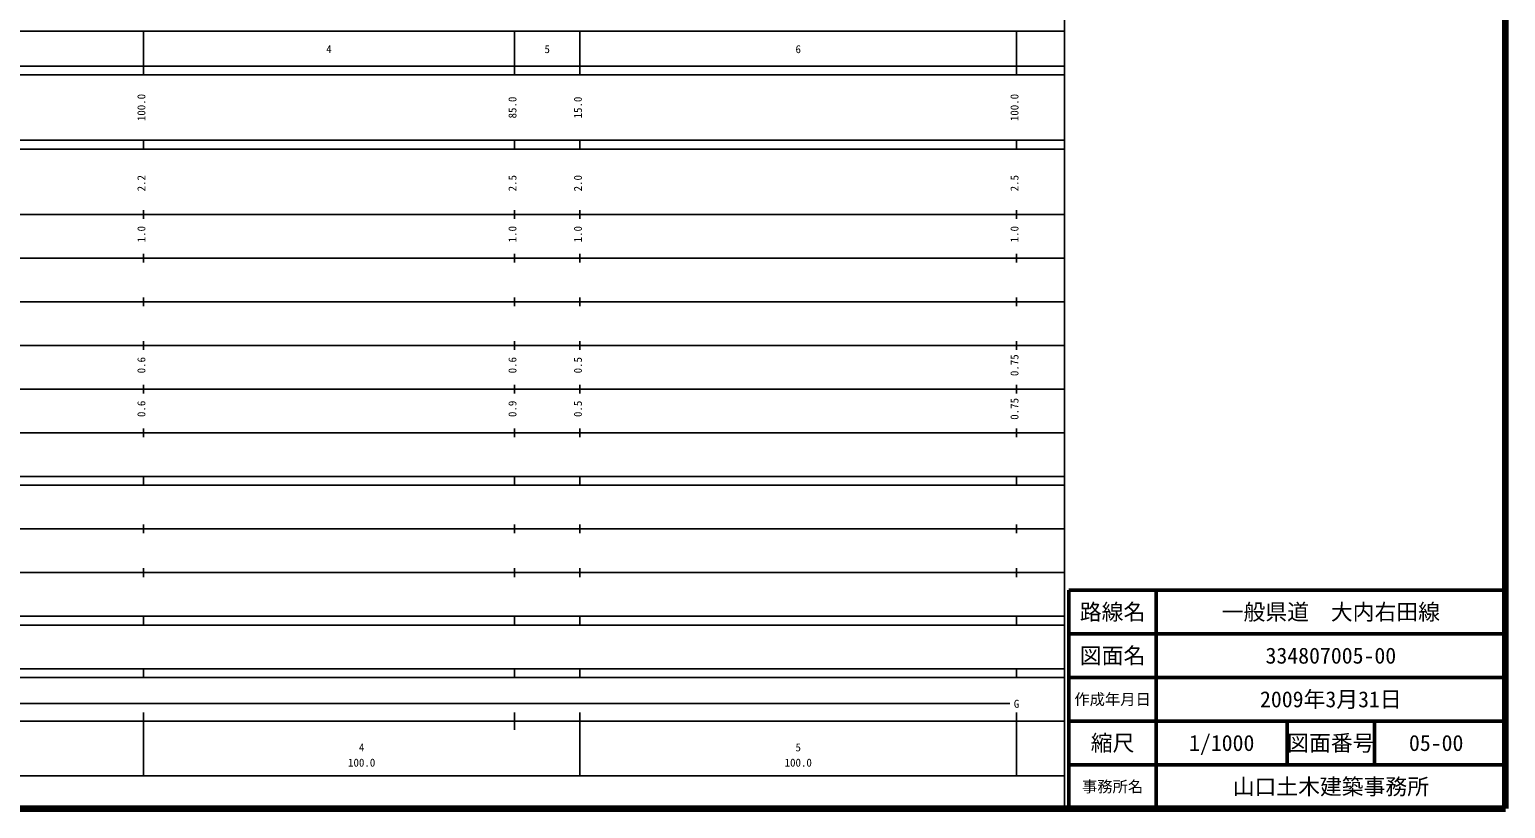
# Model space of a CAD drawing. Units: millimetres on the paper, enlarged 1000 times. Extents: x 40000 to 680000, y 20000 to 380000.
# Drawn here: x 341920 to 680000, y 20000 to 198357 of the extents above; entities that cross this region are included whole.
import ezdxf
from ezdxf.enums import TextEntityAlignment as Align

# ---------------------------------------------------------------- set-up
doc = ezdxf.new("R2010")
doc.units = ezdxf.units.MM
doc.header["$LTSCALE"] = 1000
for name, color, linetype, lineweight in [('M-TTL', 2, 'Continuous', 140), ('M-TTL-BAND', 7, 'Continuous', 25), ('M-TTL-FRAM', 2, 'Continuous', 50), ('M-TTL-LINE', 7, 'Continuous', 50)]:
    doc.layers.add(name, color=color, linetype=linetype, lineweight=lineweight)
doc.layers.add('M-TTL-TXT', color=7, linetype='Continuous')
doc.styles.add('ＭＳ ゴシック', font='')
doc.styles.get('ＭＳ ゴシック').set_extended_font_data('MS Gothic')

msp = doc.modelspace()

# ---------------------------------------------------------------- linework, layer by layer
at = {"layer": 'M-TTL'}
for p, q in [((680000, 20000), (680000, 380000)), ((40000, 20000), (680000, 20000))]:
    msp.add_line(p, q, dxfattribs=at)
at = {"layer": 'M-TTL-BAND'}
for p, q in [((579000, 20000), (579000, 370000)), ((68000, 198000), (579000, 198000)), ((368000, 188000), (368000, 198000)), ((453000, 188000), (453000, 198000)), ((468000, 188000), (468000, 198000)), ((568000, 188000), (568000, 198000)), ((40000, 190000), (579000, 190000)), ((40000, 188000), (579000, 188000)), ((40000, 173000), (579000, 173000)), ((368000, 171000), (368000, 173000)), ((453000, 171000), (453000, 173000)), ((468000, 171000), (468000, 173000)), ((568000, 171000), (568000, 173000)), ((40000, 171000), (579000, 171000)), ((40000, 156000), (579000, 156000)), ((368000, 155000), (368000, 157000)), ((453000, 155000), (453000, 157000)), ((468000, 155000), (468000, 157000)), ((568000, 155000), (568000, 157000)), ((46000, 146000), (579000, 146000)), ((368000, 145000), (368000, 147000)), ((453000, 145000), (453000, 147000)), ((468000, 145000), (468000, 147000)), ((568000, 145000), (568000, 147000)), ((52000, 136000), (579000, 136000)), ((368000, 135000), (368000, 137000)), ((453000, 135000), (453000, 137000)), ((468000, 135000), (468000, 137000)), ((568000, 135000), (568000, 137000)), ((46000, 126000), (579000, 126000)), ((368000, 125000), (368000, 127000)), ((453000, 125000), (453000, 127000)), ((468000, 125000), (468000, 127000)), ((568000, 125000), (568000, 127000)), ((52000, 116000), (579000, 116000)), ((368000, 115000), (368000, 117000)), ((453000, 115000), (453000, 117000)), ((468000, 115000), (468000, 117000)), ((568000, 115000), (568000, 117000)), ((46000, 106000), (579000, 106000)), ((368000, 105000), (368000, 107000)), ((453000, 105000), (453000, 107000)), ((468000, 105000), (468000, 107000)), ((568000, 105000), (568000, 107000)), ((40000, 96000), (579000, 96000)), ((368000, 94000), (368000, 96000)), ((453000, 94000), (453000, 96000)), ((468000, 94000), (468000, 96000)), ((568000, 94000), (568000, 96000)), ((40000, 94000), (579000, 94000)), ((368000, 83000), (368000, 85000)), ((453000, 83000), (453000, 85000)), ((468000, 83000), (468000, 85000)), ((568000, 83000), (568000, 85000)), ((49000, 84000), (579000, 84000)), ((368000, 73000), (368000, 75000)), ((453000, 73000), (453000, 75000)), ((468000, 73000), (468000, 75000)), ((568000, 73000), (568000, 75000)), ((40000, 74000), (579000, 74000)), ((40000, 64000), (579000, 64000)), ((40000, 62000), (579000, 62000)), ((368000, 62000), (368000, 64000)), ((453000, 62000), (453000, 64000)), ((468000, 62000), (468000, 64000)), ((568000, 62000), (568000, 64000)), ((40000, 52000), (579000, 52000)), ((368000, 50000), (368000, 52000)), ((453000, 50000), (453000, 52000)), ((468000, 50000), (468000, 52000)), ((568000, 50000), (568000, 52000)), ((40000, 50000), (579000, 50000)), ((69500, 44000), (566500, 44000)), ((368000, 27500), (368000, 42000)), ((453000, 38000), (453000, 42000)), ((468000, 27500), (468000, 42000)), ((568000, 27500), (568000, 42000)), ((40000, 40000), (579000, 40000)), ((68000, 27500), (579000, 27500))]:
    msp.add_line(p, q, dxfattribs=at)
at = {"layer": 'M-TTL-FRAM'}
for p, q in [((680000, 70000), (580000, 70000)), ((580000, 70000), (580000, 20000))]:
    msp.add_line(p, q, dxfattribs=at)
at = {"layer": 'M-TTL-LINE'}
for p, q in [((600000, 70000), (600000, 20000)), ((680000, 60000), (580000, 60000)), ((680000, 50000), (580000, 50000)), ((680000, 40000), (580000, 40000)), ((630000, 40000), (630000, 30000)), ((650000, 40000), (650000, 30000)), ((680000, 30000), (580000, 30000))]:
    msp.add_line(p, q, dxfattribs=at)

# ---------------------------------------------------------------- texts
at = {"layer": 'M-TTL-BAND', "style": 'ＭＳ ゴシック'}
for s, p in [('4', (410500, 192405)), ('5', (460500, 192405)), ('6', (518000, 192405)), ('G', (568000, 42500)), ('4', (418000, 32523)), ('5', (518000, 32523)), ('100.0', (418000, 29033)), ('100.0', (518000, 29033))]:
    msp.add_text(s, height=1833, dxfattribs=at).set_placement(p, align=Align.BOTTOM_CENTER)
for s, p in [('100.0', (369000, 180500)), ('85.0', (454000, 180500)), ('15.0', (469000, 180500)), ('100.0', (569000, 180500)), ('2.2', (369000, 163174)), ('2.5', (454000, 163174)), ('2.0', (469000, 163174)), ('2.5', (569000, 163174)), ('1.0', (369000, 151500)), ('1.0', (454000, 151500)), ('1.0', (469000, 151500)), ('1.0', (569000, 151500)), ('0.6', (369000, 121500)), ('0.6', (454000, 121500)), ('0.5', (469000, 121500)), ('0.75', (569000, 121500)), ('0.6', (369000, 111500)), ('0.9', (454000, 111500)), ('0.5', (469000, 111500)), ('0.75', (569000, 111500))]:
    msp.add_text(s, height=1833, rotation=90, dxfattribs=at).set_placement(p, align=Align.BOTTOM_CENTER)
at = {"layer": 'M-TTL-TXT', "style": 'ＭＳ ゴシック'}
for s, height, p in [('路線名', 3666, (590000, 65000)), ('路線名', 3666, (590000, 65000)), ('一般県道\u3000大内右田線', 3666, (640000, 65000)), ('図面名', 3666, (590000, 55000)), ('図面名', 3666, (590000, 55000)), ('334807005-00', 3666, (640000, 55000)), ('2009年3月31日', 3666, (640000, 45000)), ('作成年月日', 2566, (590000, 45000)), ('作成年月日', 2566, (590000, 45000)), ('縮尺', 3666, (590000, 35000)), ('縮尺', 3666, (590000, 35000)), ('図面番号', 3666, (640000, 35000)), ('図面番号', 3666, (640000, 35000)), ('1/1000', 3666, (615000, 35000)), ('05-00', 3666, (664125, 35000)), ('山口土木建築事務所', 3666, (640000, 25000)), ('事務所名', 2566, (590000, 25000)), ('事務所名', 2566, (590000, 25000))]:
    msp.add_text(s, height=height, dxfattribs=at).set_placement(p, align=Align.MIDDLE_CENTER)

doc.saveas('drawing.dxf')
